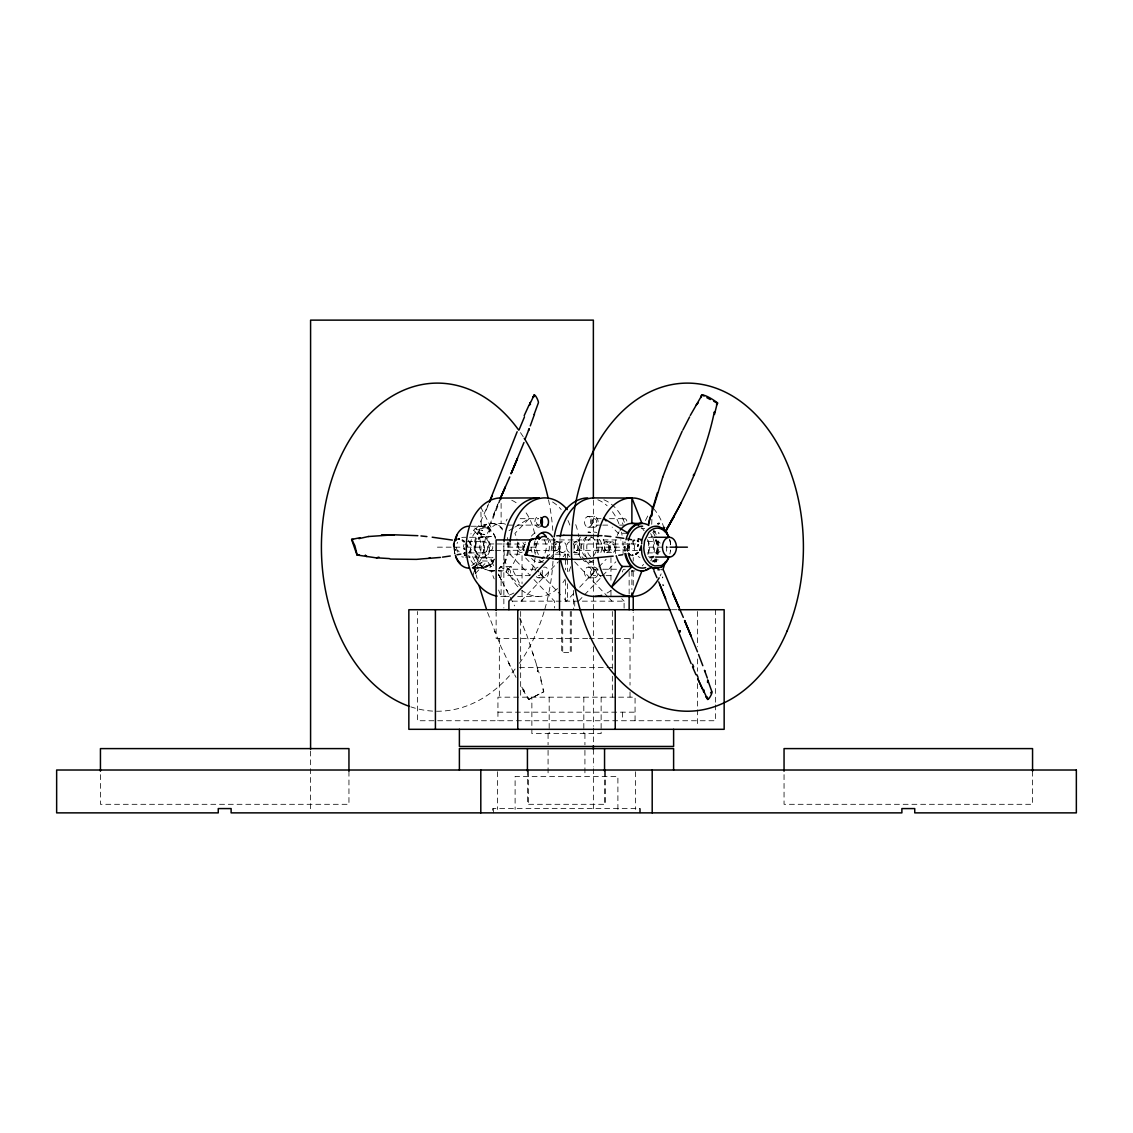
<?xml version="1.0" encoding="UTF-8"?>
<svg xmlns="http://www.w3.org/2000/svg" width="1133" height="1133" viewBox="0 0 1133 1133"><rect width="100%" height="100%" fill="white"/><g stroke="black" fill="none" stroke-linecap="round" stroke-linejoin="round"><path stroke-width="0.75" stroke-dasharray="5 3.75" d="M658.259 559.929L656.545 559.844L656.389 561.968L656.474 559.943L658.061 559.815M662.777 577.065L662.621 577.943L662.692 577.079M480.817 533.855L479.217 532.425L480.817 533.855L479.217 532.425L481.652 534.153L484.768 534.521L479.755 533.048L481.652 534.153L480.845 533.445M627.413 550.68L628.645 546.658L632.341 542.735M454.319 550.921L453.766 545.681L454.843 553.768M536.192 664.391L537.722 668.243L526.689 634.82L519.509 617.018M629.155 546.375L629.141 550.652M666.615 551.204L666.728 546.375A49.271 34.84 -90 0 0 666.615 543.16M651.744 524.296L651.886 519.183M627.285 548.358L627.88 543.415L627.3 551.304M473.75 567.959C480.236 567.406 489.47 568.341 493.252 561.926L492.94 560.212L490.377 559.815M656.319 561.26L656.474 560.084M475.775 528.615C479.627 532.17 475.393 527.581 472.064 526.718M490.065 559.929L491.849 559.844L491.255 561.968L491.849 559.844L492.897 560.254M532.666 652.566L533.572 655.965M655.072 560.212L656.545 559.844L652.778 561.926L653.684 560.821A20.946 14.814 90 0 0 654.662 559.051M622.385 572.052L622.428 571.613A3.215 2.266 -90 0 1 622.654 570.834M480.477 533.657L479.868 532.793M453.766 545.681L453.823 542.707L453.625 543.84M492.359 563.823L492.529 562.889L493.492 565.65M495.574 537.693A20.946 14.814 -90 0 0 490.292 529.479L488.323 527.454L488.181 528.785L499.568 499.653M490.292 529.479C486.822 524.041 489.357 527.242 487.657 527.142M491.764 560.042L491.325 561.26M492.572 560.509L493.252 561.926L493.591 560.821A20.946 14.814 -90 0 0 494.554 559.051M454.418 542.31L454.092 547.933A19.034 13.469 -90 0 0 455.041 554.207M472.872 575.932L477.262 560.849A23.793 16.825 -90 0 1 474.203 547.735L474.245 545.398A23.793 16.825 -90 0 1 480.052 529.139L481.355 527.709A23.793 16.825 90 0 1 490.631 523.389L493.181 523.446A23.793 16.825 -90 0 1 503.534 529.961M493.252 561.926L492.912 560.892M480.25 533.077L481.511 534.096M476.186 569.191C474.019 570.905 472.362 566.5 474.784 567.959M454.149 542.495L454.659 546.998L459.134 551.813M479.386 526.434L480.718 526.392L478.381 526.604L488.677 503.732M486.057 510.289L488.805 503.746M493.563 514.566L499.143 501.225M481.596 530.088L482.531 530.754L481.752 530.145M542.934 689.36L543.613 691.895L528.601 699.528L543.84 691.668L540.894 679.857L540.809 682.477C542.877 679.191 534.79 663.952 537.75 668.258M472.164 567.732L472.928 567.916M660.128 575.932L661.162 573.879M645.47 520.5L648.473 514.609M495.716 538.557A19.049 13.469 -90 0 0 490.929 531.08L487.898 528.771L481.242 528.46A19.049 13.469 -90 0 0 470.237 546.403L471.002 553.471L475.138 561.855A19.034 13.469 90 0 0 489.98 564.036L493.917 559.589M650.654 560.835L651.319 559.589A19.049 13.469 -90 0 0 653.118 538.557M619.142 531.646L618.122 533.487A23.793 16.825 -90 0 0 617.244 535.47M654.718 561.062L654.832 560.849A23.793 16.825 90 0 0 655.71 558.881M654.718 562.69L655.738 560.849A23.793 16.825 -90 0 0 656.616 558.881M489.343 532.028L490.079 530.796L489.159 531.901M475.648 569.488L474.769 569.857L476.214 574.672L474.5 569.163L477.106 578.453M492.289 563.597L492.869 562.832M629.381 543.982L627.654 546.318L628.362 545.384M473.537 567.038L472.872 567.35L476.823 564.857A20.946 14.814 -90 0 0 480.123 533.516L480.831 533.487M487.587 612.5L501.098 647L515.345 676.259M493.039 561.033L493.124 560.948M551.035 556.742L553.442 554.193L553.428 547.975A49.271 34.84 -90 0 1 553.98 538.345M521.024 601.156L558.342 561.812M563.158 556.742L565.565 554.193L553.442 554.193M573.652 593.536L566.429 601.156L561.756 596.085M579.671 587.191L597.714 568.157M598.918 566.897L606.141 559.277M578.538 601.156L601.411 577.037M602.614 575.776L615.856 561.812M475.308 573.454L487.473 561.062L477.262 560.849L478.282 562.69A23.793 16.825 -90 0 0 489.768 570.89L492.331 570.947A23.793 16.825 -90 0 0 493.974 570.777M653.769 561.147L654.364 560.552L652.778 561.926L655.171 560.368L653.429 561.557M523.517 690.124L524.225 690.464L520.019 684.828M476.823 564.857L474.33 566.627M471.045 560.651A20.946 14.814 89.9 0 0 485.533 567.633L492.43 563.441M482.191 562.549L479.641 563.554L482.403 562.308M490.971 564.673L482.587 567.336L489.244 565.721M509.029 530.655L513.376 528.035M514.835 527.157L529.352 518.418L514.878 533.487A23.793 16.825 -90 0 1 517.087 539.733M477.715 568.369L481.086 567.548M471.739 565.579L474.769 563.257A19.034 13.469 -90 0 0 477.758 534.762L473.821 530.315A19.034 13.469 -90 0 0 471.144 528.814M528.87 699.514L527.539 696.908L527.964 697.786M480.151 526.392L486.369 526.803L483.21 526.434M476.951 526.774L477.673 526.576M490.518 550.383L491.099 550.27A3.215 2.266 -90 0 0 492.784 547.168A3.215 2.266 -90 0 0 491.099 544.067L490.518 543.953A3.215 2.266 -90 0 0 488.238 547.168A3.215 2.266 -90 0 0 490.518 550.383L493.875 550.383M495.56 550.383L521.407 550.27A3.215 2.266 -90 0 0 523.078 547.168A3.215 2.266 -90 0 0 521.407 544.067L495.56 543.953M556.544 543.953L555.963 544.067A3.215 2.266 -90 0 0 554.278 547.168A3.215 2.266 -90 0 0 555.963 550.27L556.544 550.383A3.215 2.266 -90 0 0 558.824 547.168A3.215 2.266 -90 0 0 556.544 543.953L532.977 543.953M576.456 550.383L577.037 550.27A3.215 2.266 -90 0 0 578.722 547.168A3.215 2.266 -90 0 0 577.037 544.067L576.456 543.953A3.215 2.266 -90 0 0 574.176 547.168A3.215 2.266 -90 0 0 576.456 550.383L607.345 550.27A3.215 2.266 -90 0 0 609.016 547.168A3.215 2.266 -90 0 0 607.345 544.067L576.456 543.953M635.755 543.953L611.593 544.067A3.215 2.266 -90 0 0 609.922 547.168A3.215 2.266 -90 0 0 611.593 550.27L640.796 550.383M485.816 524.508L483.664 524.65M520.047 619.312L520.883 620.176L519.792 618.93M472.419 567.888L472.305 567.902M651.73 560.92L655.738 560.849L656.715 564.206M471.172 526.25L482.531 526.222M472.56 568.115L483.012 568.1M587.8 516.563L594.783 516.563A5.368 3.796 -90 0 1 597.36 525.131A5.368 3.796 -90 0 1 590.831 524.013A5.368 3.796 -90 0 1 594.783 516.563M520.16 518.687L538.685 518.687M601.057 525.117L594.315 525.117A3.215 2.266 -90 0 1 592.12 522.738L592.049 521.902A3.215 2.266 -90 0 1 594.315 518.687L601.057 518.687M609.469 518.687L624.623 518.687M508.377 525.117L538.685 525.117M602.742 525.117L609.469 525.117M619.567 525.117L624.623 525.117M587.8 527.242L594.783 527.242M627.427 533.275L618.25 533.275L612.16 527.086M482.63 536.461A10.707 7.577 -90 0 1 489.187 552.522A10.707 7.577 -90 0 1 476.072 552.522A10.707 7.577 -90 0 1 482.63 536.461L491.028 536.461M482.63 537.283A9.885 6.996 -90 0 0 476.582 552.111A9.885 6.996 -90 0 0 488.677 552.111A9.885 6.996 -90 0 0 482.63 537.283L463.539 537.283A9.885 6.996 -90 0 0 461.74 537.623M541.829 539.931L620.926 539.931M467.547 541.461L483.706 541.461M647.566 541.461L657.267 541.461M556.388 541.801L562.45 541.801A5.368 3.796 -90 0 1 566.358 546.304L566.401 547.607A5.368 3.796 -90 0 1 562.761 552.536L556.7 552.536M573.581 541.801L576.612 541.801M605.744 541.829L611.806 541.829M490.518 543.953L493.875 543.953M437.423 547.168L461.74 547.168M466.286 547.168L484.301 547.168M507.825 547.168L524.466 547.168M530.655 547.168L535.923 547.168M597.077 547.168L625.175 547.168M648.699 547.168L668.286 547.168M526.25 550.383L556.544 550.383M573.27 552.536L576.3 552.536M606.509 552.522L612.571 552.522M469.161 552.89L483.706 552.89M647.566 552.89L657.267 552.89M510.119 541.546A49.271 34.84 -90 0 0 509.907 546.375L509.921 554.193L522.044 554.193L522.044 583.764M567.435 557.677L567.435 554.193L572.632 554.193M574.36 554.193L579.558 554.193L584.373 559.277M465.281 557.054L482.63 557.054M650.37 557.054L653.84 557.054M482.63 557.889L491.028 557.889M538.345 562.195L544.406 562.195A15.026 10.636 -90 0 1 539.138 559.943M588.594 562.195L594.655 562.195A15.026 10.636 -90 0 1 589.302 560.424M588.494 567.081A5.368 3.796 -90 0 1 591.426 575.408A5.368 3.796 -90 0 1 584.869 574.842A5.368 3.796 -90 0 1 588.494 567.081L594.556 567.081A5.368 3.796 -90 0 1 597.488 575.408A5.368 3.796 -90 0 1 590.916 574.842A5.368 3.796 -90 0 1 594.556 567.081M530.258 575.649L508.377 575.649A3.215 2.266 -90 0 1 506.111 572.434L506.182 571.613A3.215 2.266 -90 0 1 508.377 569.233L537 569.233M604.413 575.649L594.315 575.649A3.215 2.266 -90 0 1 592.049 572.434L592.12 571.613A3.215 2.266 -90 0 1 594.315 569.233L601.057 569.233M602.742 569.233L617.882 569.233M517.526 541.985A23.793 16.825 -90 0 1 517.923 546.616L517.88 548.939A23.793 16.825 -90 0 1 512.088 565.197L510.785 566.627A23.793 16.825 -90 0 1 501.508 570.947L491.028 570.933L494.172 578.892M634.947 570.933L631.492 570.947L633.149 570.89A23.793 16.825 -90 0 0 634.777 570.607M606.098 575.649L614.525 575.649M538.911 577.802L544.973 577.802A5.368 3.796 -90 0 0 548.471 571.471A5.368 3.796 -90 0 0 543.613 567.307M588.027 577.802L594.089 577.802M509.085 596.44L500.545 596.44L503.958 596.284A49.271 34.84 90 0 0 513.915 592.998M517.625 596.44L538.118 596.44M512.371 601.156L624.099 601.156L624.099 609.724M671.911 609.724L677.407 609.724M587.645 638.488L496.127 638.488L496.127 612.089M589.287 638.488L633.234 638.488L633.234 612.089M519.509 667.436L613.491 667.436M497.939 712.175L635.061 712.175M501.508 570.947L499.851 570.89A23.793 16.825 -90 0 1 498.223 570.607M484.513 526.548L485.136 526.618A20.847 14.757 89.6 0 0 479.939 526.505A20.946 14.814 -90 0 0 470.861 533.983M641.122 528.134L644.705 528.658M487.232 527.001L489.229 528.233M655.681 531.844L653.203 530.796A23.793 16.825 -90 0 1 656.092 536.461M585.577 560.538L602.43 578.312M621.691 598.621L624.099 601.156M567.435 554.193L569.842 556.742M574.658 561.812L608.364 597.346M609.568 598.621L611.976 601.156M525.655 558.003L538.897 571.967M540.101 573.241L560.552 594.811M509.921 554.193L529.182 574.502M533.997 579.586L554.462 601.156L554.462 608.01M641.717 527.879L642.864 529.139A23.793 16.825 -90 0 1 644.054 530.754M522.511 689.289L528.672 699.557L527.567 696.993M488.762 527.893L488.153 526.165M509.312 664.264L508.604 663.131L510.629 666.926M498.279 573.964L514.609 605.872M514.679 674.815L516.067 677.421M480.774 507.23L491.283 527.879L481.355 527.709L480.874 510.643M498.591 590.038L501.112 596.411L501.112 570.933M494.894 632.129L494.597 631.223L494.88 632.157M627.696 551.091L627.654 546.418A19.034 13.454 90 0 1 628.05 542.537M540.908 572.052L540.951 572.434A3.215 2.266 -90 0 1 537.538 575.224M559.49 547.975L559.504 557.139M535.838 543.132L535.951 547.975A49.271 34.84 -90 0 1 535.725 552.791M503.845 546.375L503.859 607.996M1032.56 771.219L1032.56 804.303L784.05 804.303L784.05 771.219M715.574 609.724L715.574 703.126M715.574 704.882L715.574 720.744L417.426 720.744L417.426 611.494M697.588 611.48L697.588 646.66M697.588 658.967L697.588 671.274M697.588 683.596L697.588 725.8M640.386 812.871L640.386 808.58L492.614 808.58L492.614 812.871M639.579 808.58L639.579 812.871M635.571 771.729L635.571 809.444M635.061 720.744L635.061 697.177L497.939 697.177L497.939 720.744M633.234 539.931L633.234 548.74M633.234 557.535L633.234 561.047M633.234 571.613L633.234 585.69M631.888 570.933L631.888 589.613M630.019 638.488L630.019 685.097M630.019 692.008L630.019 697.177M629.141 571.499L629.141 594.089M623.079 554.193L623.093 546.375A49.271 34.84 -90 0 0 622.881 541.546M622.626 712.175L622.626 720.744M617.896 809.401L617.896 776.445L515.104 776.445L515.104 809.401M612.344 611.48L612.344 669.192M612.344 676.189L612.344 697.177M610.956 557.677L610.956 582.022M610.956 590.718L610.956 597.686M605.574 771.219L605.574 804.303L527.426 804.303L527.426 771.219M604.555 771.219L604.555 804.303M601.127 697.177L601.127 733.603L531.873 733.603L531.873 697.177M593.366 500.276L593.366 532.057M593.366 533.827L593.366 593.876M593.366 595.646L593.366 636.264M593.366 646.858L593.366 726.324M593.366 728.094L593.366 745.755M593.366 749.281L593.366 766.942M593.366 768.712L593.366 809.33M584.925 733.603L584.925 744.848M584.925 750.343L584.925 776.445M583.821 697.177L583.821 733.603M579.558 554.193L579.572 547.975A49.271 34.84 -90 0 0 578.241 533.629M574.714 601.156L574.714 608.01M573.496 590.449L573.709 609.724M571.287 611.438L571.287 652.58L561.713 652.58L561.713 611.438M570.281 611.438L570.281 652.58M567.435 559.419L567.435 571.584M567.435 583.764L567.435 601.156M565.565 554.193L565.565 557.677M565.565 559.419L565.565 569.857M565.565 580.28L565.565 601.156M562.719 611.438L562.719 652.58M549.179 697.177L549.179 733.603M548.075 733.603L548.075 744.848M548.075 750.343L548.075 776.445M528.445 771.219L528.445 804.303M522.044 590.718L522.044 601.156M520.656 611.48L520.656 697.177M499.341 638.488L499.341 697.177M497.429 771.729L497.429 809.444M493.421 808.58L493.421 812.871M348.95 771.219L348.95 804.303L100.44 804.303L100.44 771.219M310.584 751.052L310.584 766.942M310.584 768.712L310.584 809.33M468.595 541.659A5.707 4.036 -90 0 1 471.583 547.168A5.707 4.036 -90 0 1 468.595 552.692M463.51 547.168A5.707 4.036 -90 0 1 464.048 544.322M469.572 557.719A20.946 14.814 89.9 0 1 468.736 555.34M520.472 432.622A164.073 116.019 -90 0 1 523.29 436.856M548.499 499.837A164.073 116.019 -90 0 1 552.819 530.371M553.286 538.968A164.073 116.019 -90 0 1 553.102 559.475M553.003 561.189A164.073 116.019 -90 0 1 544.534 610.191M544.038 611.848A164.073 116.019 -90 0 1 519.396 663.272M515.118 669.008A164.073 116.019 -90 0 1 435.964 711.227M432.622 711.099A164.073 116.019 -90 0 1 410.868 706.879M505.615 524.253A23.793 16.825 -90 0 0 502.358 523.446L500.715 523.389A23.793 16.825 -90 0 0 491.439 527.709L490.136 529.139A23.793 16.825 -90 0 0 484.343 545.398L484.301 547.735A23.793 16.825 -90 0 0 487.346 560.849L488.365 562.69A23.793 16.825 -90 0 0 493.535 568.412M507.315 537.552A23.793 16.825 -90 0 1 507.91 539.733M508.349 541.985A23.793 16.825 -90 0 1 508.745 546.616L508.703 548.939A23.793 16.825 -90 0 1 502.91 565.197L501.607 566.627A23.793 16.825 -90 0 1 498.732 568.922M490.674 570.89A23.793 16.825 -90 0 1 479.188 562.69L478.168 560.849A23.793 16.825 -90 0 1 475.109 547.735L475.152 545.398A23.793 16.825 -90 0 1 480.959 529.139L482.261 527.709A23.793 16.825 -90 0 1 491.538 523.389M492.274 523.446A23.793 16.825 -90 0 1 502.627 529.961M507.442 541.985A23.793 16.825 -90 0 1 507.839 546.616L507.796 548.939A23.793 16.825 -90 0 1 501.99 565.197L500.701 566.627A23.793 16.825 -90 0 1 499.299 567.874M494.696 570.381A23.793 16.825 -90 0 1 491.425 570.947M552.536 501.961A49.271 34.84 -90 0 1 561.217 509.595M567.959 520.458A49.271 34.84 -90 0 1 570.65 527.567M570.65 566.755A49.271 34.84 -90 0 1 567.959 573.865M565.254 579.048A49.271 34.84 -90 0 1 562.917 582.574M557.563 588.579A49.271 34.84 -90 0 1 521.761 590.251M517.923 586.752A49.271 34.84 -90 0 1 503.958 543.16M539.818 524.692A3.215 2.266 -90 0 1 536.49 522.738L536.405 521.902A3.215 2.266 -90 0 1 538.09 518.801M520.812 550.383A3.215 2.266 -90 0 1 518.546 547.168A3.215 2.266 -90 0 1 520.812 543.953M544.208 539.846A10.707 7.577 -90 0 1 543.868 554.986M532 552.224A10.707 7.577 -90 0 1 531.108 546.828M511.762 500.262A49.271 34.84 -90 0 1 518.036 504.1M526.137 512.895A49.271 34.84 -90 0 1 528.403 516.535L530.386 520.458A49.271 34.84 -90 0 1 535.173 536.759M535.173 557.563A49.271 34.84 -90 0 1 529.762 575.21M492.982 557.521A10.707 7.577 -90 0 1 483.508 545.78A10.707 7.577 -90 0 1 494.809 537.892M468.481 540.186A9.885 6.996 -90 0 1 468.481 554.164M463.539 557.054A9.885 6.996 -90 0 1 461.74 556.714M457.491 552.111A9.885 6.996 -90 0 1 457.491 542.225M506.182 521.067A3.215 2.266 -90 0 1 507.244 519.126M524.055 548.004A3.215 2.266 -90 0 1 525.655 544.067M508.377 569.233A3.215 2.266 -90 0 1 510.572 571.613L510.657 572.434A3.215 2.266 -90 0 1 508.377 575.649M547.975 538.076A10.707 7.577 -90 0 1 547.565 556.615M538.458 554.504A10.707 7.577 -90 0 1 537.552 541.517M562.45 541.801A5.368 3.796 -90 0 0 558.824 546.743L558.852 548.032A5.368 3.796 -90 0 0 562.761 552.536M553.088 537.878A15.026 10.636 -90 0 1 555.085 543.741L555.368 547.65A15.026 10.636 -90 0 1 552.012 558.13M535.371 554.278A15.026 10.636 -90 0 1 534.394 550.596L534.11 546.701A15.026 10.636 -90 0 1 535.711 539.251M530.272 549.576A5.368 3.796 -90 0 1 529.762 550.652M524.083 550.822A5.368 3.796 -90 0 1 525.457 542.183M544.973 577.802A5.368 3.796 -90 0 1 540.951 572.123M542.14 570.239A5.368 3.796 -90 0 1 541.022 576.669A5.368 3.796 -90 0 1 536.334 576.669M535.045 570.848A5.368 3.796 -90 0 1 538.444 567.081M575.734 524.65A49.271 34.84 -90 0 1 577.915 532.085M547.041 537.878A15.026 10.636 -90 0 1 545.95 558.13M543.698 560.424A15.026 10.636 -90 0 1 530.924 557.464M531.405 536.206A15.026 10.636 -90 0 1 536.249 532.538M522.908 542.693A5.368 3.796 -90 0 1 524.607 547.069M524.211 549.576A5.368 3.796 -90 0 1 523.701 550.652M522.228 552.153A5.368 3.796 -90 0 1 517.285 549.179A5.368 3.796 -90 0 1 519.396 542.183M540.03 526.93A5.368 3.796 -90 0 1 534.875 521.902A5.368 3.796 -90 0 1 540.03 516.875M650.583 533.615A19.049 13.469 -90 0 1 652.396 536.787A10.707 7.577 -90 0 0 650.37 536.461M660.128 551.204A5.707 4.036 -90 0 1 654.407 551.204A5.707 4.036 -90 0 1 654.407 543.132A5.707 4.036 -90 0 1 660.128 543.132M669.73 539.959A19.049 13.469 -90 0 1 670.708 545.908M669.858 553.924A19.049 13.469 -90 0 0 670.58 549.972L670.566 550.256A20.946 14.814 -90 0 1 670.254 552.451M652.863 532.269A20.946 14.814 90 0 1 654.874 535.753M656.304 539.747A20.946 14.814 90 0 1 656.163 555.099M669.631 539.237A20.946 14.814 -90 0 1 670.694 545.78M648.09 540.809A23.793 16.825 -90 0 1 648.657 545.398L648.699 547.735A23.793 16.825 90 0 1 647.269 556.785M643.502 564.39A23.793 16.825 -90 0 1 642.255 565.905M615.686 553.541A23.793 16.825 -90 0 1 615.12 548.939L615.077 546.616A23.793 16.825 -90 0 1 615.913 539.733M624.495 551.261A23.793 16.825 90 0 1 624.297 548.939L624.255 546.616A23.793 16.825 90 0 1 624.651 541.985M657.041 554.618A23.793 16.825 90 0 0 657.891 547.735L657.848 545.398A23.793 16.825 -90 0 0 657.282 540.809M654.152 530.754A23.793 16.825 -90 0 1 656.177 534.422M658.188 540.809A23.793 16.825 -90 0 1 658.755 545.398L658.797 547.735A23.793 16.825 -90 0 1 657.947 554.618M625.402 551.261A23.793 16.825 -90 0 1 625.204 548.939L625.161 546.616A23.793 16.825 90 0 1 625.558 541.985M560.042 555.977A49.271 34.84 90 0 1 560.042 538.345M603.889 499.795A49.271 34.84 90 0 1 624.779 523.248M629.042 543.16A49.271 34.84 90 0 1 629.042 551.204M611.239 590.251A49.271 34.84 90 0 1 604.98 594.089M594.315 518.687A3.215 2.266 -90 0 1 596.595 521.902L596.51 522.738A3.215 2.266 -90 0 1 594.315 525.117M612.188 543.953A3.215 2.266 -90 0 1 614.454 547.168A3.215 2.266 -90 0 1 612.188 550.383M594.315 569.233A3.215 2.266 -90 0 1 596.51 571.613L596.595 572.434A3.215 2.266 -90 0 1 594.315 575.649M599.499 539.365A10.707 7.577 -90 0 1 599.839 554.504M590.746 556.615A10.707 7.577 -90 0 1 586.781 546.106A10.707 7.577 -90 0 1 592.134 536.915M653.557 508.575A49.271 34.84 -90 0 1 663.386 526.109M597.275 552.791A49.271 34.84 90 0 1 597.049 547.975L597.162 543.132A49.271 34.84 90 0 1 597.615 538.345M647.34 539.591A10.707 7.577 -90 0 1 647.34 554.745M640.018 557.521A10.707 7.577 -90 0 1 638.191 556.445M634.664 549.944A10.707 7.577 -90 0 1 635.415 541.815M655.724 539.591A10.707 7.577 -90 0 1 655.724 554.745M654.152 556.445A10.707 7.577 -90 0 1 648.416 557.521M648.558 537.623A9.885 6.996 -90 0 1 653.868 538.614M655.313 540.186A9.885 6.996 -90 0 1 656.418 552.111A9.885 6.996 -90 0 1 648.558 556.714M626.818 521.067A3.215 2.266 -90 0 0 624.325 518.716A3.215 2.266 -90 0 0 622.343 521.902L622.428 522.738A3.215 2.266 -90 0 0 623.008 524.182M606.75 550.383A3.215 2.266 -90 0 1 604.484 547.168A3.215 2.266 -90 0 1 606.75 543.953M623.008 570.168A3.215 2.266 -90 0 1 624.028 569.332M624.623 569.233A3.215 2.266 -90 0 1 625.204 569.332M590.746 536.745A10.707 7.577 -90 0 1 596.496 545.44A10.707 7.577 -90 0 1 593.012 556.275M585.435 556.615A10.707 7.577 -90 0 1 581.484 546.106A10.707 7.577 -90 0 1 586.823 536.915M573.61 544.293A5.368 3.796 -90 0 1 574.176 546.743L574.148 548.032A5.368 3.796 -90 0 1 573.425 550.397M569.332 552.337A5.368 3.796 -90 0 1 566.599 547.607L566.642 546.304A5.368 3.796 -90 0 1 569.63 541.9M573.411 543.939A5.368 3.796 -90 0 1 578.85 543.004A5.368 3.796 -90 0 1 579.303 550.737A5.368 3.796 -90 0 1 573.822 551.049M597.289 539.251A15.026 10.636 -90 0 1 598.89 546.701L598.606 550.596A15.026 10.636 -90 0 1 597.629 554.278M593.862 559.943A15.026 10.636 -90 0 1 583.24 560.424M580.988 558.13A15.026 10.636 -90 0 1 577.632 547.65L577.915 543.741A15.026 10.636 -90 0 1 580.507 536.886M590.69 532.538A15.026 10.636 -90 0 0 587.928 532.142L593.989 532.142A15.026 10.636 -90 0 1 596.751 532.538M597.842 499.795A49.271 34.84 -90 0 1 607.146 505.771M612.5 511.776A49.271 34.84 -90 0 1 620.233 527.581M621.436 532.113A49.271 34.84 -90 0 1 622.059 535.215M603.351 539.251A15.026 10.636 -90 0 1 603.691 554.278M587.05 558.13A15.026 10.636 -90 0 1 586.568 536.886M537.467 670.325L537.311 671.444L537.467 670.325M626.776 549.307L627.158 548.315L626.776 549.307M487.615 524.749L487.615 524.749M501.112 497.911L491.028 523.404L501.112 523.404L501.112 497.911M491.127 566.514L489.938 567.109L491.127 566.514M477.05 565.169L476.172 565.664L477.078 565.197M523.899 690.974L524.565 691.781L523.899 690.974M510.941 566.472L500.843 566.472L521.449 587.106L510.941 566.472M499.625 576.655L501.338 580.054L498.463 574.459L500.389 577.816L499.625 576.655M659.052 533.147L658.315 532.878L659.066 533.176M478.268 531.264L478.268 531.264M454.815 548.981L454.092 548.032L455.82 550.355L454.815 548.981M507.825 591.794L506.083 589.33L507.853 591.837M453.611 546.049L453.172 544.846L453.611 546.049M486.567 551.204A5.707 4.036 -90 0 0 484.754 541.659A5.707 4.036 -90 0 0 479.811 548.655A5.707 4.036 -90 0 0 486.567 551.204M559.39 550.737A5.368 3.796 -90 0 0 557.309 541.9A5.368 3.796 -90 0 0 552.946 548.868A5.368 3.796 -90 0 0 559.39 550.737M609.115 550.482A5.368 3.796 -90 0 0 606.665 541.857A5.368 3.796 -90 0 0 602.6 549.179A5.368 3.796 -90 0 0 609.115 550.482M591.299 525.131A5.368 3.796 -90 0 0 588.721 516.563A5.368 3.796 -90 0 0 584.77 524.013A5.368 3.796 -90 0 0 591.299 525.131M615.177 550.482A5.368 3.796 -90 0 0 612.726 541.857A5.368 3.796 -90 0 0 608.662 549.179A5.368 3.796 -90 0 0 615.177 550.482"/><path stroke-width="1.5" d="M707.558 682.477L707.7 679.857L711.864 691.64C713.082 692.759 706.95 702.857 707.743 698.027M651.985 515.77L652.226 507.23L650.781 505.771A49.271 34.84 -90 0 0 634.749 498.067L593.763 497.911A49.271 34.84 90 0 0 560.269 536.759M666.87 533.855L666.813 532.425L667.153 533.516A20.946 14.814 -89.9 0 1 668.966 537.226M666.048 530.499L666.416 531.519L666.601 529.522C687.717 492.869 705.831 453.271 714.356 411.874L714.526 412.78M539.435 538.586L538.841 539.166L540.384 537.722A10.707 7.577 -90 0 1 546.177 536.915M641.859 541.546L640.641 539.251L641.944 540.243A20.946 14.814 -89.9 0 1 659.094 526.703L664.533 529.663L659.718 527.652L663.315 528.927M679.927 630.656L679.927 632.157L679.871 630.684M540.88 522.738L540.951 521.902A3.215 2.266 -90 0 0 540.653 520.302M641.646 543.84L641.774 542.707M641.122 548.032L639.72 550.355L641.264 545.681L641.859 553.768A20.946 14.8 89.8 0 0 650.781 566.797A20.847 14.757 -89.4 0 0 658.67 567.746L657.593 567.831L659.93 567.548M665.779 530.754L681.4 502.528M650.71 515.855C648.727 519.565 648.543 526.873 648.501 523.942L662.72 477.234M533.572 397.343C533.671 390.347 538.855 401.224 538.416 402.711L534.11 414.48M638.205 539.166L639.239 538.982L638.233 539.039M714.47 414.48L717.387 402.64L716.495 404.977M652.693 508.363L657.48 492.6M454.276 541.546L456.741 539.251L454.914 540.243A20.946 14.814 89.9 0 1 469.558 526.25M701.2 397.471L701.511 396.55M528.799 429.634L528.488 430.342L529.253 428.656L525.216 438.811M530.286 425.866L534.479 414.267M464.898 552.904L463.907 553.598L464.785 553.116M662.734 477.191L668.47 462.094M489.329 502.117L517.158 431.73M523.956 442.521L511.011 473.821L517.469 458.426L511.351 473.169M518.985 430.044L524.48 416.902M701.115 397.343C698.877 388.194 728.25 409.962 713.691 401.167M489.47 502.16L492.189 495.659M668.442 462.151L682.151 431.234M500.531 498.038L505.346 486.921L500.432 498.223M509.751 476.951L500.361 498.407M524.182 415.669L528.984 405.217M457.25 534.903L455.027 540.597M682.859 430.044L689.615 416.902M464.771 555.312L465.677 555.354L464.629 555.17M627.314 533.487L628.319 531.646A23.793 16.825 -90 0 1 639.819 523.446L642.369 523.389A23.793 16.825 90 0 1 648.784 525.415M690.266 415.471L702.177 394.794L704.004 396.068M666.544 529.678L674.036 516.464L666.601 529.423M694.416 474.189L693.269 475.407L694.444 474.175M668.357 536.376A19.049 13.469 -90 0 0 667.479 534.762L666.969 533.388M693.736 475.039L694.402 474.203M663.853 564.857L662.833 566.075L663.853 564.857A20.946 14.814 -89.9 0 0 669.121 556.657M710.561 692.929L711.595 691.781M662.239 566.613L661.219 567.194M549.831 558.003L508.901 601.156L508.901 609.724M704.046 690.124L702.899 689.317L707.7 699.557L707.134 696.993M696.101 405.033L697.121 404.24M368.508 536.49L358.92 538.642M530.513 404.24L529.338 405.033L534.28 394.851M540.384 537.722L530.541 539.322L525.145 554.788L542.07 557.847M525.16 554.901C530.117 553.895 526.944 538.161 532.977 539.52M632.851 541.163L634.579 540.172M660.794 567.35L661.559 567.038M659.378 569.828L657.862 569.743M543.882 557.124L541.971 557.804L544.973 557.889M360.025 537.722L351.598 539.435L356.994 555.014L376.283 557.861L378.974 557.124M618.76 555.312L622.626 554.745M663.386 585.322L662.876 584.954M638.332 541.22L637.44 540.738L638.502 541.546M457.024 554.745L460.876 554.122M450.283 555.991L442.465 557.139M525.245 555.085L526.958 554.816M656.418 567.916L657.522 567.86M613.18 556.147L579.36 559.376L554.844 559.065L567.576 559.532M359.416 554.816L357.207 555.085L354.827 545.653L351.641 539.308L353.397 539.52M368.452 536.518L394.142 534.79L417.836 535.682M440.44 557.408L416.392 559.376L390.234 559.065M632.696 555.184L631.86 555.354L632.752 555.312M556.728 535.824L563.965 535.314M563.752 535.286L601.92 535.682M640.669 570.947L643.232 570.89A23.793 16.825 -90 0 0 650.993 567.251M627.427 533.275L628.333 533.275L603.648 518.418L606.084 520.897M653.84 537.283L669.461 537.283M531.292 539.931L496.127 539.931L496.127 610.319M670.028 547.168L687.405 547.168M655.582 557.054L669.461 557.054M641.066 570.933L641.972 570.933L631.888 596.411L631.888 593.012M594.882 596.44L632.455 596.44A49.271 34.84 -90 0 0 659.179 577.816M670.793 609.724L408.843 609.724L408.843 729.312L724.157 729.312L724.157 609.724L678.469 609.724M376.425 557.804L389.483 558.583M632.455 596.44L629.042 596.284A49.271 34.84 -90 0 1 613.01 588.579L610.22 585.761A49.271 34.84 90 0 1 597.827 557.563M553.371 558.583L546.545 558.031M604.81 535.951L610.871 536.575M426.914 536.575L420.952 535.951M432.183 537.198L452.407 540.087M616.012 537.212L623.83 538.359M627.724 539.011L631.591 539.705M628.73 553.456L628.56 553.4M630.033 554.844L628.39 553.428M534.408 394.935L534.181 396.323M650.512 567.576L651.234 567.775M630.033 554.958L628.503 554.023A20.946 14.814 -89.9 0 0 645.626 567.619M706.865 397.683L710.32 399.51M532.482 555.751L533.558 556.6M365.888 555.751L365.293 555.184L366.865 556.6M651.617 567.251L654.053 569.729M631.393 566.627L630.09 565.197A23.793 16.825 90 0 1 624.864 553.541M622.215 566.627L620.912 565.197A23.793 16.825 -90 0 1 616.196 555.751M466.923 545.384L467.561 546.318L466.159 543.982M666.813 533.516L663.527 530.315A19.034 13.454 90 0 0 648.685 532.51L644.564 540.866L643.813 547.933A19.034 13.454 90 0 0 654.789 565.891L661.46 565.579L664.476 563.257A19.049 13.469 -90 0 0 668.555 557.563M653.911 570.876L656.928 577.688M706.227 696.88L706.68 697.786L706.256 696.908M698.523 654.421L702.814 665.694M692.504 666.785L695.974 674.716M679.772 609.271L663.428 570.111M683.312 617.4L680.267 610.404M672.577 592.885L678.908 607.43L672.69 593.083M696.951 674.815L698.07 677.421M684.899 621.139L691.031 635.882L684.559 620.502L697.503 651.815M659.618 584.062L665.751 598.776M691.144 663.626L658.726 581.866M692.575 664.264L693.651 666.926M707.318 678.058L704.91 671.387M486.539 609.412L479.132 585.931M1032.56 771.219L1032.56 748.601L784.05 748.601L784.05 771.219M673.611 729.312L673.611 746.449L459.389 746.449L459.389 729.312M673.611 770.015L673.611 748.601L459.389 748.601L459.389 770.015M652.197 770.015L652.197 812.871M633.234 596.241L633.234 610.319M629.141 595.831L629.141 609.724M615.233 609.724L615.233 729.312M604.555 748.601L604.555 771.219M593.366 498.506L593.366 320.129L310.584 320.129L310.584 749.281M593.366 745.755L593.366 749.281M559.504 558.895L559.504 609.724M527.426 748.601L527.426 771.219M517.767 609.724L517.767 729.312M480.803 770.015L480.803 812.871M435.412 609.724L435.412 729.312M348.95 771.219L348.95 748.601L100.44 748.601L100.44 771.219M460.338 563.257A19.034 13.454 -90 0 1 455.395 555.368M469.062 568.115A20.847 14.729 89.4 0 1 463.751 566.812A20.946 14.828 -89.8 0 1 455.82 557.068M409.225 706.326A164.073 116.019 -90 0 1 336.133 467.178A164.073 116.019 -90 0 1 518.447 429.747M524.211 438.301A164.073 116.019 -90 0 1 548.131 498.123M504.072 541.546A49.271 34.84 -90 0 1 539.237 497.911L498.251 498.067A49.271 34.84 -90 0 0 482.219 505.771L479.443 508.575A49.271 34.84 -90 0 0 466.272 546.375L466.385 551.204A49.271 34.84 -90 0 0 471.838 573.879L473.821 577.816A49.271 34.84 -90 0 0 497.132 596.128M536.957 536.745A10.707 7.577 -90 0 1 538.926 536.461M535.711 539.251A15.026 10.636 -90 0 1 552.493 536.886M510.119 541.546A49.271 34.84 -90 0 1 531.929 501.353A49.271 34.84 -90 0 1 567.279 509.595M541.758 532.779A15.026 10.636 -90 0 1 546.432 536.886M540.838 517.484A5.368 3.796 -90 0 1 540.838 526.321M628.39 540.583A20.946 14.828 89.9 0 1 640.032 526.505A20.847 14.729 -89.6 0 1 642.623 526.222M638.686 525.415A23.793 16.825 -90 0 0 632.285 523.389L630.642 523.446A23.793 16.825 -90 0 0 620.275 529.961M625.77 553.541A23.793 16.825 -90 0 0 631.01 565.197L632.299 566.627A23.793 16.825 90 0 0 641.575 570.947M640.726 523.446A23.793 16.825 -90 0 0 629.226 531.646L628.22 533.487A23.793 16.825 90 0 0 625.997 539.733M601.665 595.335A49.271 34.84 90 0 1 560.523 559.135M665.057 562.251A49.271 34.84 -90 0 1 662.876 569.687M631.322 497.911A49.271 34.84 -90 0 0 604.597 516.535L602.614 520.458A49.271 34.84 90 0 0 597.827 536.759M648.643 568.412A23.793 16.825 90 0 1 645.569 570.097M643.955 570.607A23.793 16.825 90 0 1 642.326 570.89M554.207 536.759A49.271 34.84 -90 0 1 587.701 497.911M663.202 564.956L663.244 564.928M430.228 557.634L429.067 558.215L430.214 557.691M638.176 544.846L637.766 546.049L638.176 544.846M661.148 569.488L661.176 569.587M459.29 539.039L458.299 538.982L459.29 539.039M530.244 402.555L529.89 403.348L530.244 402.555M533.119 396.55L532.68 397.471L533.119 396.55M622.059 566.472L611.551 587.106L632.157 566.472L622.059 566.472M698.112 402.555L697.461 403.362L698.112 402.555M637.893 552.55L635.868 554.164L637.893 552.55M455.169 540.894L455.169 540.894M659.109 523.432L658.018 523.743L659.109 523.432M653.826 567.945L654.676 567.959L653.826 567.945M394.1 534.79L381.297 535.286L394.015 534.804M641.972 523.404L631.888 523.404L631.888 497.911L641.972 523.404M1076.35 770.015L56.65 770.015L56.65 812.871L218.258 812.871L218.258 808.58L231.118 808.58L231.118 812.871L901.882 812.871L901.882 808.58L914.742 808.58L914.742 812.871L1076.35 812.871L1076.35 770.015M664.533 527.737L663.499 527.242L664.533 527.737M463.581 541.163L462.306 540.172L464.318 541.786L463.581 541.163M702.531 689.091L697.758 678.695L702.531 689.091M703.805 691.781L703.437 690.974L703.805 691.781M704.938 671.458L704.514 670.325L704.924 671.444M464.558 549.307L464.204 548.315L464.558 549.307M547.777 525.131A5.368 3.796 -90 0 0 545.2 516.563A5.368 3.796 -90 0 0 541.248 524.013A5.368 3.796 -90 0 0 547.777 525.131M787.138 630.968A164.073 116.019 -90 0 0 688.85 383.124A164.073 116.019 -90 0 0 586.214 627.427A164.073 116.019 -90 0 0 787.138 630.968M674.404 554.164A9.885 6.996 -90 0 0 671.26 537.623A9.885 6.996 -90 0 0 662.706 549.732A9.885 6.996 -90 0 0 674.404 554.164"/></g></svg>
